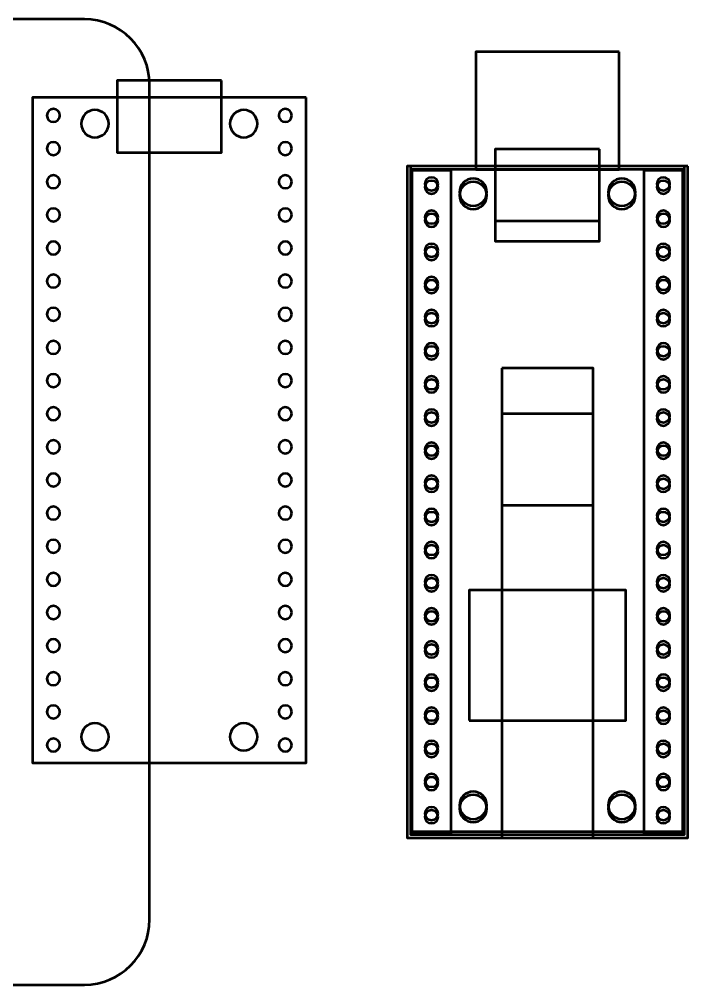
# Model space of a CAD drawing. Header units: centimetres. Extents: x -67 to 67, y -62 to 59.
# Drawn here: x 3.45 to 8.57, y -3.7 to 3.7 of the extents above; entities that cross this region are included whole.
import ezdxf

# ---------------------------------------------------------------- set-up
doc = ezdxf.new("R2010")
doc.units = ezdxf.units.CM
doc.header["$MEASUREMENT"] = 0
doc.layers.add('Layer 1', color=7, linetype='Continuous')

msp = doc.modelspace()

# ---------------------------------------------------------------- linework, layer by layer
at = {"layer": 'Layer 1', "lineweight": 53}
for points in [[(6.461, -2.54), (6.761, -2.54), (6.761, 2.54), (6.461, 2.54), (6.461, -2.54)], [(8.239, -2.54), (8.539, -2.54), (8.539, 2.54), (8.239, 2.54), (8.239, -2.54)]]:
    msp.add_lwpolyline(points, close=True, dxfattribs=at)
at = {"layer": 'Layer 1', "color": 30, "lineweight": 53}
for points in [[(7.15, -0.025), (7.85, -0.025), (7.85, 0.675), (7.15, 0.675), (7.15, -0.025)], [(6.9, -1.675), (8.1, -1.675), (8.1, -0.675), (6.9, -0.675), (6.9, -1.675)]]:
    msp.add_lwpolyline(points, close=True, dxfattribs=at)
at = {"layer": 'Layer 1', "lineweight": 53}
for points, knots in [([(-1.45, -3.2), (-1.45, -3.2), (-1.45, 3.2), (-1.45, 3.2), (-1.45, 3.2), (-1.45, 3.47614), (-1.22614, 3.7), (-0.95, 3.7), (-0.95, 3.7), (-0.95, 3.7), (3.95, 3.7), (3.95, 3.7), (3.95, 3.7), (4.22614, 3.7), (4.45, 3.47614), (4.45, 3.2), (4.45, 3.2), (4.45, 3.2), (4.45, -3.2), (4.45, -3.2), (4.45, -3.2), (4.45, -3.47614), (4.22614, -3.7), (3.95, -3.7), (3.95, -3.7), (3.95, -3.7), (-0.95, -3.7), (-0.95, -3.7), (-0.95, -3.7), (-1.22614, -3.7), (-1.45, -3.47614), (-1.45, -3.2)], [0, 0, 0, 0, 0.1111111, 0.1111111, 0.1111111, 0.1111111, 0.2222222, 0.2222222, 0.2222222, 0.2222222, 0.3333333, 0.3333333, 0.3333333, 0.3333333, 0.4444444, 0.4444444, 0.4444444, 0.4444444, 0.5555556, 0.5555556, 0.5555556, 0.5555556, 0.6666667, 0.6666667, 0.6666667, 0.6666667, 0.7777778, 0.7777778, 0.7777778, 0.7777778, 1, 1, 1, 1]), ([(8.575, 2.575), (8.575, 2.575), (8.575, -2.575), (8.575, -2.575), (8.575, -2.575), (8.575, -2.575), (6.425, -2.575), (6.425, -2.575), (6.425, -2.575), (6.425, -2.575), (6.425, 2.575), (6.425, 2.575), (6.425, 2.575), (6.425, 2.575), (8.575, 2.575), (8.575, 2.575)], [0, 0, 0, 0, 0.2, 0.2, 0.2, 0.2, 0.4, 0.4, 0.4, 0.4, 0.6, 0.6, 0.6, 0.6, 1, 1, 1, 1])]:
    msp.add_open_spline(points, degree=3, knots=knots, dxfattribs=at)
at = {"layer": 'Layer 1', "color": 4, "lineweight": 53}
for points in [[(8.05, 3.45), (8.05, 3.45), (8.05, 2.55), (8.05, 2.55), (8.05, 2.55), (8.05, 2.55), (6.95, 2.55), (6.95, 2.55), (6.95, 2.55), (6.95, 2.55), (6.95, 3.45), (6.95, 3.45), (6.95, 3.45), (6.95, 3.45), (8.05, 3.45), (8.05, 3.45)], [(8.55, 2.55), (8.55, 2.55), (8.55, -2.55), (8.55, -2.55), (8.55, -2.55), (8.55, -2.55), (6.45, -2.55), (6.45, -2.55), (6.45, -2.55), (6.45, -2.55), (6.45, 2.55), (6.45, 2.55), (6.45, 2.55), (6.45, 2.55), (8.55, 2.55), (8.55, 2.55)], [(7.9, 2.55), (7.9, 2.55), (7.9, 2), (7.9, 2), (7.9, 2), (7.9, 2), (7.1, 2), (7.1, 2), (7.1, 2), (7.1, 2), (7.1, 2.55), (7.1, 2.55), (7.1, 2.55), (7.1, 2.55), (7.9, 2.55), (7.9, 2.55)], [(6.661, 2.413), (6.661, 2.38539), (6.63861, 2.363), (6.611, 2.363), (6.611, 2.363), (6.58339, 2.363), (6.561, 2.38539), (6.561, 2.413), (6.561, 2.413), (6.561, 2.44061), (6.58339, 2.463), (6.611, 2.463), (6.611, 2.463), (6.63861, 2.463), (6.661, 2.44061), (6.661, 2.413)], [(7.035, 2.35), (7.035, 2.29201), (6.98799, 2.245), (6.93, 2.245), (6.93, 2.245), (6.87201, 2.245), (6.825, 2.29201), (6.825, 2.35), (6.825, 2.35), (6.825, 2.40799), (6.87201, 2.455), (6.93, 2.455), (6.93, 2.455), (6.98799, 2.455), (7.035, 2.40799), (7.035, 2.35)], [(8.175, 2.35), (8.175, 2.29201), (8.12799, 2.245), (8.07, 2.245), (8.07, 2.245), (8.01201, 2.245), (7.965, 2.29201), (7.965, 2.35), (7.965, 2.35), (7.965, 2.40799), (8.01201, 2.455), (8.07, 2.455), (8.07, 2.455), (8.12799, 2.455), (8.175, 2.40799), (8.175, 2.35)], [(8.439, 2.413), (8.439, 2.38539), (8.41661, 2.363), (8.389, 2.363), (8.389, 2.363), (8.36139, 2.363), (8.339, 2.38539), (8.339, 2.413), (8.339, 2.413), (8.339, 2.44061), (8.36139, 2.463), (8.389, 2.463), (8.389, 2.463), (8.41661, 2.463), (8.439, 2.44061), (8.439, 2.413)], [(6.661, 2.159), (6.661, 2.13139), (6.63861, 2.109), (6.611, 2.109), (6.611, 2.109), (6.58339, 2.109), (6.561, 2.13139), (6.561, 2.159), (6.561, 2.159), (6.561, 2.18661), (6.58339, 2.209), (6.611, 2.209), (6.611, 2.209), (6.63861, 2.209), (6.661, 2.18661), (6.661, 2.159)], [(8.439, 2.159), (8.439, 2.13139), (8.41661, 2.109), (8.389, 2.109), (8.389, 2.109), (8.36139, 2.109), (8.339, 2.13139), (8.339, 2.159), (8.339, 2.159), (8.339, 2.18661), (8.36139, 2.209), (8.389, 2.209), (8.389, 2.209), (8.41661, 2.209), (8.439, 2.18661), (8.439, 2.159)], [(6.661, 1.905), (6.661, 1.87739), (6.63861, 1.855), (6.611, 1.855), (6.611, 1.855), (6.58339, 1.855), (6.561, 1.87739), (6.561, 1.905), (6.561, 1.905), (6.561, 1.93261), (6.58339, 1.955), (6.611, 1.955), (6.611, 1.955), (6.63861, 1.955), (6.661, 1.93261), (6.661, 1.905)], [(8.439, 1.905), (8.439, 1.87739), (8.41661, 1.855), (8.389, 1.855), (8.389, 1.855), (8.36139, 1.855), (8.339, 1.87739), (8.339, 1.905), (8.339, 1.905), (8.339, 1.93261), (8.36139, 1.955), (8.389, 1.955), (8.389, 1.955), (8.41661, 1.955), (8.439, 1.93261), (8.439, 1.905)], [(6.661, 1.651), (6.661, 1.62339), (6.63861, 1.601), (6.611, 1.601), (6.611, 1.601), (6.58339, 1.601), (6.561, 1.62339), (6.561, 1.651), (6.561, 1.651), (6.561, 1.67861), (6.58339, 1.701), (6.611, 1.701), (6.611, 1.701), (6.63861, 1.701), (6.661, 1.67861), (6.661, 1.651)], [(8.439, 1.651), (8.439, 1.62339), (8.41661, 1.601), (8.389, 1.601), (8.389, 1.601), (8.36139, 1.601), (8.339, 1.62339), (8.339, 1.651), (8.339, 1.651), (8.339, 1.67861), (8.36139, 1.701), (8.389, 1.701), (8.389, 1.701), (8.41661, 1.701), (8.439, 1.67861), (8.439, 1.651)], [(6.661, 1.397), (6.661, 1.36939), (6.63861, 1.347), (6.611, 1.347), (6.611, 1.347), (6.58339, 1.347), (6.561, 1.36939), (6.561, 1.397), (6.561, 1.397), (6.561, 1.42461), (6.58339, 1.447), (6.611, 1.447), (6.611, 1.447), (6.63861, 1.447), (6.661, 1.42461), (6.661, 1.397)], [(8.439, 1.397), (8.439, 1.36939), (8.41661, 1.347), (8.389, 1.347), (8.389, 1.347), (8.36139, 1.347), (8.339, 1.36939), (8.339, 1.397), (8.339, 1.397), (8.339, 1.42461), (8.36139, 1.447), (8.389, 1.447), (8.389, 1.447), (8.41661, 1.447), (8.439, 1.42461), (8.439, 1.397)], [(6.661, 1.143), (6.661, 1.11539), (6.63861, 1.093), (6.611, 1.093), (6.611, 1.093), (6.58339, 1.093), (6.561, 1.11539), (6.561, 1.143), (6.561, 1.143), (6.561, 1.17061), (6.58339, 1.193), (6.611, 1.193), (6.611, 1.193), (6.63861, 1.193), (6.661, 1.17061), (6.661, 1.143)], [(8.439, 1.143), (8.439, 1.11539), (8.41661, 1.093), (8.389, 1.093), (8.389, 1.093), (8.36139, 1.093), (8.339, 1.11539), (8.339, 1.143), (8.339, 1.143), (8.339, 1.17061), (8.36139, 1.193), (8.389, 1.193), (8.389, 1.193), (8.41661, 1.193), (8.439, 1.17061), (8.439, 1.143)], [(6.661, 0.889), (6.661, 0.86139), (6.63861, 0.839), (6.611, 0.839), (6.611, 0.839), (6.58339, 0.839), (6.561, 0.86139), (6.561, 0.889), (6.561, 0.889), (6.561, 0.91661), (6.58339, 0.939), (6.611, 0.939), (6.611, 0.939), (6.63861, 0.939), (6.661, 0.91661), (6.661, 0.889)], [(8.439, 0.889), (8.439, 0.86139), (8.41661, 0.839), (8.389, 0.839), (8.389, 0.839), (8.36139, 0.839), (8.339, 0.86139), (8.339, 0.889), (8.339, 0.889), (8.339, 0.91661), (8.36139, 0.939), (8.389, 0.939), (8.389, 0.939), (8.41661, 0.939), (8.439, 0.91661), (8.439, 0.889)], [(6.661, 0.635), (6.661, 0.60739), (6.63861, 0.585), (6.611, 0.585), (6.611, 0.585), (6.58339, 0.585), (6.561, 0.60739), (6.561, 0.635), (6.561, 0.635), (6.561, 0.66261), (6.58339, 0.685), (6.611, 0.685), (6.611, 0.685), (6.63861, 0.685), (6.661, 0.66261), (6.661, 0.635)], [(8.439, 0.635), (8.439, 0.60739), (8.41661, 0.585), (8.389, 0.585), (8.389, 0.585), (8.36139, 0.585), (8.339, 0.60739), (8.339, 0.635), (8.339, 0.635), (8.339, 0.66261), (8.36139, 0.685), (8.389, 0.685), (8.389, 0.685), (8.41661, 0.685), (8.439, 0.66261), (8.439, 0.635)], [(6.661, 0.381), (6.661, 0.35339), (6.63861, 0.331), (6.611, 0.331), (6.611, 0.331), (6.58339, 0.331), (6.561, 0.35339), (6.561, 0.381), (6.561, 0.381), (6.561, 0.40861), (6.58339, 0.431), (6.611, 0.431), (6.611, 0.431), (6.63861, 0.431), (6.661, 0.40861), (6.661, 0.381)], [(8.439, 0.381), (8.439, 0.35339), (8.41661, 0.331), (8.389, 0.331), (8.389, 0.331), (8.36139, 0.331), (8.339, 0.35339), (8.339, 0.381), (8.339, 0.381), (8.339, 0.40861), (8.36139, 0.431), (8.389, 0.431), (8.389, 0.431), (8.41661, 0.431), (8.439, 0.40861), (8.439, 0.381)], [(6.661, 0.127), (6.661, 0.09939), (6.63861, 0.077), (6.611, 0.077), (6.611, 0.077), (6.58339, 0.077), (6.561, 0.09939), (6.561, 0.127), (6.561, 0.127), (6.561, 0.15461), (6.58339, 0.177), (6.611, 0.177), (6.611, 0.177), (6.63861, 0.177), (6.661, 0.15461), (6.661, 0.127)], [(8.439, 0.127), (8.439, 0.09939), (8.41661, 0.077), (8.389, 0.077), (8.389, 0.077), (8.36139, 0.077), (8.339, 0.09939), (8.339, 0.127), (8.339, 0.127), (8.339, 0.15461), (8.36139, 0.177), (8.389, 0.177), (8.389, 0.177), (8.41661, 0.177), (8.439, 0.15461), (8.439, 0.127)], [(6.661, -0.127), (6.661, -0.15461), (6.63861, -0.177), (6.611, -0.177), (6.611, -0.177), (6.58339, -0.177), (6.561, -0.15461), (6.561, -0.127), (6.561, -0.127), (6.561, -0.09939), (6.58339, -0.077), (6.611, -0.077), (6.611, -0.077), (6.63861, -0.077), (6.661, -0.09939), (6.661, -0.127)], [(8.439, -0.127), (8.439, -0.15461), (8.41661, -0.177), (8.389, -0.177), (8.389, -0.177), (8.36139, -0.177), (8.339, -0.15461), (8.339, -0.127), (8.339, -0.127), (8.339, -0.09939), (8.36139, -0.077), (8.389, -0.077), (8.389, -0.077), (8.41661, -0.077), (8.439, -0.09939), (8.439, -0.127)], [(6.661, -0.381), (6.661, -0.40861), (6.63861, -0.431), (6.611, -0.431), (6.611, -0.431), (6.58339, -0.431), (6.561, -0.40861), (6.561, -0.381), (6.561, -0.381), (6.561, -0.35339), (6.58339, -0.331), (6.611, -0.331), (6.611, -0.331), (6.63861, -0.331), (6.661, -0.35339), (6.661, -0.381)], [(8.439, -0.381), (8.439, -0.40861), (8.41661, -0.431), (8.389, -0.431), (8.389, -0.431), (8.36139, -0.431), (8.339, -0.40861), (8.339, -0.381), (8.339, -0.381), (8.339, -0.35339), (8.36139, -0.331), (8.389, -0.331), (8.389, -0.331), (8.41661, -0.331), (8.439, -0.35339), (8.439, -0.381)], [(6.661, -0.635), (6.661, -0.66261), (6.63861, -0.685), (6.611, -0.685), (6.611, -0.685), (6.58339, -0.685), (6.561, -0.66261), (6.561, -0.635), (6.561, -0.635), (6.561, -0.60739), (6.58339, -0.585), (6.611, -0.585), (6.611, -0.585), (6.63861, -0.585), (6.661, -0.60739), (6.661, -0.635)], [(8.439, -0.635), (8.439, -0.66261), (8.41661, -0.685), (8.389, -0.685), (8.389, -0.685), (8.36139, -0.685), (8.339, -0.66261), (8.339, -0.635), (8.339, -0.635), (8.339, -0.60739), (8.36139, -0.585), (8.389, -0.585), (8.389, -0.585), (8.41661, -0.585), (8.439, -0.60739), (8.439, -0.635)], [(6.661, -0.889), (6.661, -0.91661), (6.63861, -0.939), (6.611, -0.939), (6.611, -0.939), (6.58339, -0.939), (6.561, -0.91661), (6.561, -0.889), (6.561, -0.889), (6.561, -0.86139), (6.58339, -0.839), (6.611, -0.839), (6.611, -0.839), (6.63861, -0.839), (6.661, -0.86139), (6.661, -0.889)], [(8.439, -0.889), (8.439, -0.91661), (8.41661, -0.939), (8.389, -0.939), (8.389, -0.939), (8.36139, -0.939), (8.339, -0.91661), (8.339, -0.889), (8.339, -0.889), (8.339, -0.86139), (8.36139, -0.839), (8.389, -0.839), (8.389, -0.839), (8.41661, -0.839), (8.439, -0.86139), (8.439, -0.889)], [(6.661, -1.143), (6.661, -1.17061), (6.63861, -1.193), (6.611, -1.193), (6.611, -1.193), (6.58339, -1.193), (6.561, -1.17061), (6.561, -1.143), (6.561, -1.143), (6.561, -1.11539), (6.58339, -1.093), (6.611, -1.093), (6.611, -1.093), (6.63861, -1.093), (6.661, -1.11539), (6.661, -1.143)], [(8.439, -1.143), (8.439, -1.17061), (8.41661, -1.193), (8.389, -1.193), (8.389, -1.193), (8.36139, -1.193), (8.339, -1.17061), (8.339, -1.143), (8.339, -1.143), (8.339, -1.11539), (8.36139, -1.093), (8.389, -1.093), (8.389, -1.093), (8.41661, -1.093), (8.439, -1.11539), (8.439, -1.143)], [(6.661, -1.397), (6.661, -1.42461), (6.63861, -1.447), (6.611, -1.447), (6.611, -1.447), (6.58339, -1.447), (6.561, -1.42461), (6.561, -1.397), (6.561, -1.397), (6.561, -1.36939), (6.58339, -1.347), (6.611, -1.347), (6.611, -1.347), (6.63861, -1.347), (6.661, -1.36939), (6.661, -1.397)], [(8.439, -1.397), (8.439, -1.42461), (8.41661, -1.447), (8.389, -1.447), (8.389, -1.447), (8.36139, -1.447), (8.339, -1.42461), (8.339, -1.397), (8.339, -1.397), (8.339, -1.36939), (8.36139, -1.347), (8.389, -1.347), (8.389, -1.347), (8.41661, -1.347), (8.439, -1.36939), (8.439, -1.397)], [(6.661, -1.651), (6.661, -1.67861), (6.63861, -1.701), (6.611, -1.701), (6.611, -1.701), (6.58339, -1.701), (6.561, -1.67861), (6.561, -1.651), (6.561, -1.651), (6.561, -1.62339), (6.58339, -1.601), (6.611, -1.601), (6.611, -1.601), (6.63861, -1.601), (6.661, -1.62339), (6.661, -1.651)], [(8.439, -1.651), (8.439, -1.67861), (8.41661, -1.701), (8.389, -1.701), (8.389, -1.701), (8.36139, -1.701), (8.339, -1.67861), (8.339, -1.651), (8.339, -1.651), (8.339, -1.62339), (8.36139, -1.601), (8.389, -1.601), (8.389, -1.601), (8.41661, -1.601), (8.439, -1.62339), (8.439, -1.651)], [(6.661, -1.905), (6.661, -1.93261), (6.63861, -1.955), (6.611, -1.955), (6.611, -1.955), (6.58339, -1.955), (6.561, -1.93261), (6.561, -1.905), (6.561, -1.905), (6.561, -1.87739), (6.58339, -1.855), (6.611, -1.855), (6.611, -1.855), (6.63861, -1.855), (6.661, -1.87739), (6.661, -1.905)], [(8.439, -1.905), (8.439, -1.93261), (8.41661, -1.955), (8.389, -1.955), (8.389, -1.955), (8.36139, -1.955), (8.339, -1.93261), (8.339, -1.905), (8.339, -1.905), (8.339, -1.87739), (8.36139, -1.855), (8.389, -1.855), (8.389, -1.855), (8.41661, -1.855), (8.439, -1.87739), (8.439, -1.905)], [(6.661, -2.159), (6.661, -2.18661), (6.63861, -2.209), (6.611, -2.209), (6.611, -2.209), (6.58339, -2.209), (6.561, -2.18661), (6.561, -2.159), (6.561, -2.159), (6.561, -2.13139), (6.58339, -2.109), (6.611, -2.109), (6.611, -2.109), (6.63861, -2.109), (6.661, -2.13139), (6.661, -2.159)], [(8.439, -2.159), (8.439, -2.18661), (8.41661, -2.209), (8.389, -2.209), (8.389, -2.209), (8.36139, -2.209), (8.339, -2.18661), (8.339, -2.159), (8.339, -2.159), (8.339, -2.13139), (8.36139, -2.109), (8.389, -2.109), (8.389, -2.109), (8.41661, -2.109), (8.439, -2.13139), (8.439, -2.159)], [(7.035, -2.35), (7.035, -2.40799), (6.98799, -2.455), (6.93, -2.455), (6.93, -2.455), (6.87201, -2.455), (6.825, -2.40799), (6.825, -2.35), (6.825, -2.35), (6.825, -2.29201), (6.87201, -2.245), (6.93, -2.245), (6.93, -2.245), (6.98799, -2.245), (7.035, -2.29201), (7.035, -2.35)], [(8.175, -2.35), (8.175, -2.40799), (8.12799, -2.455), (8.07, -2.455), (8.07, -2.455), (8.01201, -2.455), (7.965, -2.40799), (7.965, -2.35), (7.965, -2.35), (7.965, -2.29201), (8.01201, -2.245), (8.07, -2.245), (8.07, -2.245), (8.12799, -2.245), (8.175, -2.29201), (8.175, -2.35)], [(6.661, -2.413), (6.661, -2.44061), (6.63861, -2.463), (6.611, -2.463), (6.611, -2.463), (6.58339, -2.463), (6.561, -2.44061), (6.561, -2.413), (6.561, -2.413), (6.561, -2.38539), (6.58339, -2.363), (6.611, -2.363), (6.611, -2.363), (6.63861, -2.363), (6.661, -2.38539), (6.661, -2.413)], [(8.439, -2.413), (8.439, -2.44061), (8.41661, -2.463), (8.389, -2.463), (8.389, -2.463), (8.36139, -2.463), (8.339, -2.44061), (8.339, -2.413), (8.339, -2.413), (8.339, -2.38539), (8.36139, -2.363), (8.389, -2.363), (8.389, -2.363), (8.41661, -2.363), (8.439, -2.38539), (8.439, -2.413)]]:
    msp.add_open_spline(points, degree=3, knots=[0, 0, 0, 0, 0.2, 0.2, 0.2, 0.2, 0.4, 0.4, 0.4, 0.4, 0.6, 0.6, 0.6, 0.6, 1, 1, 1, 1], dxfattribs=at)
at = {"layer": 'Layer 1', "color": 30, "lineweight": 53}
for points in [[(5.00092, 3.23), (5.00092, 3.23), (5.00092, 2.68), (5.00092, 2.68), (5.00092, 2.68), (5.00092, 2.68), (4.20092, 2.68), (4.20092, 2.68), (4.20092, 2.68), (4.20092, 2.68), (4.20092, 3.23), (4.20092, 3.23), (4.20092, 3.23), (4.20092, 3.23), (5.00092, 3.23), (5.00092, 3.23)], [(5.65092, 3.1), (5.65092, 3.1), (5.65092, -2), (5.65092, -2), (5.65092, -2), (5.65092, -2), (3.55092, -2), (3.55092, -2), (3.55092, -2), (3.55092, -2), (3.55092, 3.1), (3.55092, 3.1), (3.55092, 3.1), (3.55092, 3.1), (5.65092, 3.1), (5.65092, 3.1)], [(3.76192, 2.963), (3.76192, 2.93539), (3.73953, 2.913), (3.71192, 2.913), (3.71192, 2.913), (3.68431, 2.913), (3.66192, 2.93539), (3.66192, 2.963), (3.66192, 2.963), (3.66192, 2.99061), (3.68431, 3.013), (3.71192, 3.013), (3.71192, 3.013), (3.73953, 3.013), (3.76192, 2.99061), (3.76192, 2.963)], [(4.13592, 2.9), (4.13592, 2.84201), (4.08891, 2.795), (4.03092, 2.795), (4.03092, 2.795), (3.97293, 2.795), (3.92592, 2.84201), (3.92592, 2.9), (3.92592, 2.9), (3.92592, 2.95799), (3.97293, 3.005), (4.03092, 3.005), (4.03092, 3.005), (4.08891, 3.005), (4.13592, 2.95799), (4.13592, 2.9)], [(5.27592, 2.9), (5.27592, 2.84201), (5.22891, 2.795), (5.17092, 2.795), (5.17092, 2.795), (5.11293, 2.795), (5.06592, 2.84201), (5.06592, 2.9), (5.06592, 2.9), (5.06592, 2.95799), (5.11293, 3.005), (5.17092, 3.005), (5.17092, 3.005), (5.22891, 3.005), (5.27592, 2.95799), (5.27592, 2.9)], [(5.53992, 2.963), (5.53992, 2.93539), (5.51753, 2.913), (5.48992, 2.913), (5.48992, 2.913), (5.46231, 2.913), (5.43992, 2.93539), (5.43992, 2.963), (5.43992, 2.963), (5.43992, 2.99061), (5.46231, 3.013), (5.48992, 3.013), (5.48992, 3.013), (5.51753, 3.013), (5.53992, 2.99061), (5.53992, 2.963)], [(3.76192, 2.709), (3.76192, 2.68139), (3.73953, 2.659), (3.71192, 2.659), (3.71192, 2.659), (3.68431, 2.659), (3.66192, 2.68139), (3.66192, 2.709), (3.66192, 2.709), (3.66192, 2.73661), (3.68431, 2.759), (3.71192, 2.759), (3.71192, 2.759), (3.73953, 2.759), (3.76192, 2.73661), (3.76192, 2.709)], [(5.53992, 2.709), (5.53992, 2.68139), (5.51753, 2.659), (5.48992, 2.659), (5.48992, 2.659), (5.46231, 2.659), (5.43992, 2.68139), (5.43992, 2.709), (5.43992, 2.709), (5.43992, 2.73661), (5.46231, 2.759), (5.48992, 2.759), (5.48992, 2.759), (5.51753, 2.759), (5.53992, 2.73661), (5.53992, 2.709)], [(7.9, 2.705), (7.9, 2.705), (7.9, 2.155), (7.9, 2.155), (7.9, 2.155), (7.9, 2.155), (7.1, 2.155), (7.1, 2.155), (7.1, 2.155), (7.1, 2.155), (7.1, 2.705), (7.1, 2.705), (7.1, 2.705), (7.1, 2.705), (7.9, 2.705), (7.9, 2.705)], [(8.55, 2.575), (8.55, 2.575), (8.55, -2.525), (8.55, -2.525), (8.55, -2.525), (8.55, -2.525), (6.45, -2.525), (6.45, -2.525), (6.45, -2.525), (6.45, -2.525), (6.45, 2.575), (6.45, 2.575), (6.45, 2.575), (6.45, 2.575), (8.55, 2.575), (8.55, 2.575)], [(3.76192, 2.455), (3.76192, 2.42739), (3.73953, 2.405), (3.71192, 2.405), (3.71192, 2.405), (3.68431, 2.405), (3.66192, 2.42739), (3.66192, 2.455), (3.66192, 2.455), (3.66192, 2.48261), (3.68431, 2.505), (3.71192, 2.505), (3.71192, 2.505), (3.73953, 2.505), (3.76192, 2.48261), (3.76192, 2.455)], [(5.53992, 2.455), (5.53992, 2.42739), (5.51753, 2.405), (5.48992, 2.405), (5.48992, 2.405), (5.46231, 2.405), (5.43992, 2.42739), (5.43992, 2.455), (5.43992, 2.455), (5.43992, 2.48261), (5.46231, 2.505), (5.48992, 2.505), (5.48992, 2.505), (5.51753, 2.505), (5.53992, 2.48261), (5.53992, 2.455)], [(6.661, 2.438), (6.661, 2.41039), (6.63861, 2.388), (6.611, 2.388), (6.611, 2.388), (6.58339, 2.388), (6.561, 2.41039), (6.561, 2.438), (6.561, 2.438), (6.561, 2.46561), (6.58339, 2.488), (6.611, 2.488), (6.611, 2.488), (6.63861, 2.488), (6.661, 2.46561), (6.661, 2.438)], [(7.035, 2.375), (7.035, 2.31701), (6.98799, 2.27), (6.93, 2.27), (6.93, 2.27), (6.87201, 2.27), (6.825, 2.31701), (6.825, 2.375), (6.825, 2.375), (6.825, 2.43299), (6.87201, 2.48), (6.93, 2.48), (6.93, 2.48), (6.98799, 2.48), (7.035, 2.43299), (7.035, 2.375)], [(8.175, 2.375), (8.175, 2.31701), (8.12799, 2.27), (8.07, 2.27), (8.07, 2.27), (8.01201, 2.27), (7.965, 2.31701), (7.965, 2.375), (7.965, 2.375), (7.965, 2.43299), (8.01201, 2.48), (8.07, 2.48), (8.07, 2.48), (8.12799, 2.48), (8.175, 2.43299), (8.175, 2.375)], [(8.439, 2.438), (8.439, 2.41039), (8.41661, 2.388), (8.389, 2.388), (8.389, 2.388), (8.36139, 2.388), (8.339, 2.41039), (8.339, 2.438), (8.339, 2.438), (8.339, 2.46561), (8.36139, 2.488), (8.389, 2.488), (8.389, 2.488), (8.41661, 2.488), (8.439, 2.46561), (8.439, 2.438)], [(3.76192, 2.201), (3.76192, 2.17339), (3.73953, 2.151), (3.71192, 2.151), (3.71192, 2.151), (3.68431, 2.151), (3.66192, 2.17339), (3.66192, 2.201), (3.66192, 2.201), (3.66192, 2.22861), (3.68431, 2.251), (3.71192, 2.251), (3.71192, 2.251), (3.73953, 2.251), (3.76192, 2.22861), (3.76192, 2.201)], [(5.53992, 2.201), (5.53992, 2.17339), (5.51753, 2.151), (5.48992, 2.151), (5.48992, 2.151), (5.46231, 2.151), (5.43992, 2.17339), (5.43992, 2.201), (5.43992, 2.201), (5.43992, 2.22861), (5.46231, 2.251), (5.48992, 2.251), (5.48992, 2.251), (5.51753, 2.251), (5.53992, 2.22861), (5.53992, 2.201)], [(6.661, 2.184), (6.661, 2.15639), (6.63861, 2.134), (6.611, 2.134), (6.611, 2.134), (6.58339, 2.134), (6.561, 2.15639), (6.561, 2.184), (6.561, 2.184), (6.561, 2.21161), (6.58339, 2.234), (6.611, 2.234), (6.611, 2.234), (6.63861, 2.234), (6.661, 2.21161), (6.661, 2.184)], [(8.439, 2.184), (8.439, 2.15639), (8.41661, 2.134), (8.389, 2.134), (8.389, 2.134), (8.36139, 2.134), (8.339, 2.15639), (8.339, 2.184), (8.339, 2.184), (8.339, 2.21161), (8.36139, 2.234), (8.389, 2.234), (8.389, 2.234), (8.41661, 2.234), (8.439, 2.21161), (8.439, 2.184)], [(3.76192, 1.947), (3.76192, 1.91939), (3.73953, 1.897), (3.71192, 1.897), (3.71192, 1.897), (3.68431, 1.897), (3.66192, 1.91939), (3.66192, 1.947), (3.66192, 1.947), (3.66192, 1.97461), (3.68431, 1.997), (3.71192, 1.997), (3.71192, 1.997), (3.73953, 1.997), (3.76192, 1.97461), (3.76192, 1.947)], [(5.53992, 1.947), (5.53992, 1.91939), (5.51753, 1.897), (5.48992, 1.897), (5.48992, 1.897), (5.46231, 1.897), (5.43992, 1.91939), (5.43992, 1.947), (5.43992, 1.947), (5.43992, 1.97461), (5.46231, 1.997), (5.48992, 1.997), (5.48992, 1.997), (5.51753, 1.997), (5.53992, 1.97461), (5.53992, 1.947)], [(6.661, 1.93), (6.661, 1.90239), (6.63861, 1.88), (6.611, 1.88), (6.611, 1.88), (6.58339, 1.88), (6.561, 1.90239), (6.561, 1.93), (6.561, 1.93), (6.561, 1.95761), (6.58339, 1.98), (6.611, 1.98), (6.611, 1.98), (6.63861, 1.98), (6.661, 1.95761), (6.661, 1.93)], [(8.439, 1.93), (8.439, 1.90239), (8.41661, 1.88), (8.389, 1.88), (8.389, 1.88), (8.36139, 1.88), (8.339, 1.90239), (8.339, 1.93), (8.339, 1.93), (8.339, 1.95761), (8.36139, 1.98), (8.389, 1.98), (8.389, 1.98), (8.41661, 1.98), (8.439, 1.95761), (8.439, 1.93)], [(3.76192, 1.693), (3.76192, 1.66539), (3.73953, 1.643), (3.71192, 1.643), (3.71192, 1.643), (3.68431, 1.643), (3.66192, 1.66539), (3.66192, 1.693), (3.66192, 1.693), (3.66192, 1.72061), (3.68431, 1.743), (3.71192, 1.743), (3.71192, 1.743), (3.73953, 1.743), (3.76192, 1.72061), (3.76192, 1.693)], [(5.53992, 1.693), (5.53992, 1.66539), (5.51753, 1.643), (5.48992, 1.643), (5.48992, 1.643), (5.46231, 1.643), (5.43992, 1.66539), (5.43992, 1.693), (5.43992, 1.693), (5.43992, 1.72061), (5.46231, 1.743), (5.48992, 1.743), (5.48992, 1.743), (5.51753, 1.743), (5.53992, 1.72061), (5.53992, 1.693)], [(6.661, 1.676), (6.661, 1.64839), (6.63861, 1.626), (6.611, 1.626), (6.611, 1.626), (6.58339, 1.626), (6.561, 1.64839), (6.561, 1.676), (6.561, 1.676), (6.561, 1.70361), (6.58339, 1.726), (6.611, 1.726), (6.611, 1.726), (6.63861, 1.726), (6.661, 1.70361), (6.661, 1.676)], [(8.439, 1.676), (8.439, 1.64839), (8.41661, 1.626), (8.389, 1.626), (8.389, 1.626), (8.36139, 1.626), (8.339, 1.64839), (8.339, 1.676), (8.339, 1.676), (8.339, 1.70361), (8.36139, 1.726), (8.389, 1.726), (8.389, 1.726), (8.41661, 1.726), (8.439, 1.70361), (8.439, 1.676)], [(3.76192, 1.439), (3.76192, 1.41139), (3.73953, 1.389), (3.71192, 1.389), (3.71192, 1.389), (3.68431, 1.389), (3.66192, 1.41139), (3.66192, 1.439), (3.66192, 1.439), (3.66192, 1.46661), (3.68431, 1.489), (3.71192, 1.489), (3.71192, 1.489), (3.73953, 1.489), (3.76192, 1.46661), (3.76192, 1.439)], [(5.53992, 1.439), (5.53992, 1.41139), (5.51753, 1.389), (5.48992, 1.389), (5.48992, 1.389), (5.46231, 1.389), (5.43992, 1.41139), (5.43992, 1.439), (5.43992, 1.439), (5.43992, 1.46661), (5.46231, 1.489), (5.48992, 1.489), (5.48992, 1.489), (5.51753, 1.489), (5.53992, 1.46661), (5.53992, 1.439)], [(6.661, 1.422), (6.661, 1.39439), (6.63861, 1.372), (6.611, 1.372), (6.611, 1.372), (6.58339, 1.372), (6.561, 1.39439), (6.561, 1.422), (6.561, 1.422), (6.561, 1.44961), (6.58339, 1.472), (6.611, 1.472), (6.611, 1.472), (6.63861, 1.472), (6.661, 1.44961), (6.661, 1.422)], [(8.439, 1.422), (8.439, 1.39439), (8.41661, 1.372), (8.389, 1.372), (8.389, 1.372), (8.36139, 1.372), (8.339, 1.39439), (8.339, 1.422), (8.339, 1.422), (8.339, 1.44961), (8.36139, 1.472), (8.389, 1.472), (8.389, 1.472), (8.41661, 1.472), (8.439, 1.44961), (8.439, 1.422)], [(3.76192, 1.185), (3.76192, 1.15739), (3.73953, 1.135), (3.71192, 1.135), (3.71192, 1.135), (3.68431, 1.135), (3.66192, 1.15739), (3.66192, 1.185), (3.66192, 1.185), (3.66192, 1.21261), (3.68431, 1.235), (3.71192, 1.235), (3.71192, 1.235), (3.73953, 1.235), (3.76192, 1.21261), (3.76192, 1.185)], [(5.53992, 1.185), (5.53992, 1.15739), (5.51753, 1.135), (5.48992, 1.135), (5.48992, 1.135), (5.46231, 1.135), (5.43992, 1.15739), (5.43992, 1.185), (5.43992, 1.185), (5.43992, 1.21261), (5.46231, 1.235), (5.48992, 1.235), (5.48992, 1.235), (5.51753, 1.235), (5.53992, 1.21261), (5.53992, 1.185)], [(6.661, 1.168), (6.661, 1.14039), (6.63861, 1.118), (6.611, 1.118), (6.611, 1.118), (6.58339, 1.118), (6.561, 1.14039), (6.561, 1.168), (6.561, 1.168), (6.561, 1.19561), (6.58339, 1.218), (6.611, 1.218), (6.611, 1.218), (6.63861, 1.218), (6.661, 1.19561), (6.661, 1.168)], [(8.439, 1.168), (8.439, 1.14039), (8.41661, 1.118), (8.389, 1.118), (8.389, 1.118), (8.36139, 1.118), (8.339, 1.14039), (8.339, 1.168), (8.339, 1.168), (8.339, 1.19561), (8.36139, 1.218), (8.389, 1.218), (8.389, 1.218), (8.41661, 1.218), (8.439, 1.19561), (8.439, 1.168)], [(3.76192, 0.931), (3.76192, 0.90339), (3.73953, 0.881), (3.71192, 0.881), (3.71192, 0.881), (3.68431, 0.881), (3.66192, 0.90339), (3.66192, 0.931), (3.66192, 0.931), (3.66192, 0.95861), (3.68431, 0.981), (3.71192, 0.981), (3.71192, 0.981), (3.73953, 0.981), (3.76192, 0.95861), (3.76192, 0.931)], [(5.53992, 0.931), (5.53992, 0.90339), (5.51753, 0.881), (5.48992, 0.881), (5.48992, 0.881), (5.46231, 0.881), (5.43992, 0.90339), (5.43992, 0.931), (5.43992, 0.931), (5.43992, 0.95861), (5.46231, 0.981), (5.48992, 0.981), (5.48992, 0.981), (5.51753, 0.981), (5.53992, 0.95861), (5.53992, 0.931)], [(6.661, 0.914), (6.661, 0.88639), (6.63861, 0.864), (6.611, 0.864), (6.611, 0.864), (6.58339, 0.864), (6.561, 0.88639), (6.561, 0.914), (6.561, 0.914), (6.561, 0.94161), (6.58339, 0.964), (6.611, 0.964), (6.611, 0.964), (6.63861, 0.964), (6.661, 0.94161), (6.661, 0.914)], [(7.15, 1.025), (7.15, 1.025), (7.85, 1.025), (7.85, 1.025), (7.85, 1.025), (7.85, 1.025), (7.85, -2.575), (7.85, -2.575), (7.85, -2.575), (7.85, -2.575), (7.15, -2.575), (7.15, -2.575), (7.15, -2.575), (7.15, -2.575), (7.15, 1.025), (7.15, 1.025)], [(8.439, 0.914), (8.439, 0.88639), (8.41661, 0.864), (8.389, 0.864), (8.389, 0.864), (8.36139, 0.864), (8.339, 0.88639), (8.339, 0.914), (8.339, 0.914), (8.339, 0.94161), (8.36139, 0.964), (8.389, 0.964), (8.389, 0.964), (8.41661, 0.964), (8.439, 0.94161), (8.439, 0.914)], [(3.76192, 0.677), (3.76192, 0.64939), (3.73953, 0.627), (3.71192, 0.627), (3.71192, 0.627), (3.68431, 0.627), (3.66192, 0.64939), (3.66192, 0.677), (3.66192, 0.677), (3.66192, 0.70461), (3.68431, 0.727), (3.71192, 0.727), (3.71192, 0.727), (3.73953, 0.727), (3.76192, 0.70461), (3.76192, 0.677)], [(5.53992, 0.677), (5.53992, 0.64939), (5.51753, 0.627), (5.48992, 0.627), (5.48992, 0.627), (5.46231, 0.627), (5.43992, 0.64939), (5.43992, 0.677), (5.43992, 0.677), (5.43992, 0.70461), (5.46231, 0.727), (5.48992, 0.727), (5.48992, 0.727), (5.51753, 0.727), (5.53992, 0.70461), (5.53992, 0.677)], [(6.661, 0.66), (6.661, 0.63239), (6.63861, 0.61), (6.611, 0.61), (6.611, 0.61), (6.58339, 0.61), (6.561, 0.63239), (6.561, 0.66), (6.561, 0.66), (6.561, 0.68761), (6.58339, 0.71), (6.611, 0.71), (6.611, 0.71), (6.63861, 0.71), (6.661, 0.68761), (6.661, 0.66)], [(8.439, 0.66), (8.439, 0.63239), (8.41661, 0.61), (8.389, 0.61), (8.389, 0.61), (8.36139, 0.61), (8.339, 0.63239), (8.339, 0.66), (8.339, 0.66), (8.339, 0.68761), (8.36139, 0.71), (8.389, 0.71), (8.389, 0.71), (8.41661, 0.71), (8.439, 0.68761), (8.439, 0.66)], [(3.76192, 0.423), (3.76192, 0.39539), (3.73953, 0.373), (3.71192, 0.373), (3.71192, 0.373), (3.68431, 0.373), (3.66192, 0.39539), (3.66192, 0.423), (3.66192, 0.423), (3.66192, 0.45061), (3.68431, 0.473), (3.71192, 0.473), (3.71192, 0.473), (3.73953, 0.473), (3.76192, 0.45061), (3.76192, 0.423)], [(5.53992, 0.423), (5.53992, 0.39539), (5.51753, 0.373), (5.48992, 0.373), (5.48992, 0.373), (5.46231, 0.373), (5.43992, 0.39539), (5.43992, 0.423), (5.43992, 0.423), (5.43992, 0.45061), (5.46231, 0.473), (5.48992, 0.473), (5.48992, 0.473), (5.51753, 0.473), (5.53992, 0.45061), (5.53992, 0.423)], [(6.661, 0.406), (6.661, 0.37839), (6.63861, 0.356), (6.611, 0.356), (6.611, 0.356), (6.58339, 0.356), (6.561, 0.37839), (6.561, 0.406), (6.561, 0.406), (6.561, 0.43361), (6.58339, 0.456), (6.611, 0.456), (6.611, 0.456), (6.63861, 0.456), (6.661, 0.43361), (6.661, 0.406)], [(8.439, 0.406), (8.439, 0.37839), (8.41661, 0.356), (8.389, 0.356), (8.389, 0.356), (8.36139, 0.356), (8.339, 0.37839), (8.339, 0.406), (8.339, 0.406), (8.339, 0.43361), (8.36139, 0.456), (8.389, 0.456), (8.389, 0.456), (8.41661, 0.456), (8.439, 0.43361), (8.439, 0.406)], [(3.76192, 0.169), (3.76192, 0.14139), (3.73953, 0.119), (3.71192, 0.119), (3.71192, 0.119), (3.68431, 0.119), (3.66192, 0.14139), (3.66192, 0.169), (3.66192, 0.169), (3.66192, 0.19661), (3.68431, 0.219), (3.71192, 0.219), (3.71192, 0.219), (3.73953, 0.219), (3.76192, 0.19661), (3.76192, 0.169)], [(5.53992, 0.169), (5.53992, 0.14139), (5.51753, 0.119), (5.48992, 0.119), (5.48992, 0.119), (5.46231, 0.119), (5.43992, 0.14139), (5.43992, 0.169), (5.43992, 0.169), (5.43992, 0.19661), (5.46231, 0.219), (5.48992, 0.219), (5.48992, 0.219), (5.51753, 0.219), (5.53992, 0.19661), (5.53992, 0.169)], [(6.661, 0.152), (6.661, 0.12439), (6.63861, 0.102), (6.611, 0.102), (6.611, 0.102), (6.58339, 0.102), (6.561, 0.12439), (6.561, 0.152), (6.561, 0.152), (6.561, 0.17961), (6.58339, 0.202), (6.611, 0.202), (6.611, 0.202), (6.63861, 0.202), (6.661, 0.17961), (6.661, 0.152)], [(8.439, 0.152), (8.439, 0.12439), (8.41661, 0.102), (8.389, 0.102), (8.389, 0.102), (8.36139, 0.102), (8.339, 0.12439), (8.339, 0.152), (8.339, 0.152), (8.339, 0.17961), (8.36139, 0.202), (8.389, 0.202), (8.389, 0.202), (8.41661, 0.202), (8.439, 0.17961), (8.439, 0.152)], [(3.76192, -0.085), (3.76192, -0.11261), (3.73953, -0.135), (3.71192, -0.135), (3.71192, -0.135), (3.68431, -0.135), (3.66192, -0.11261), (3.66192, -0.085), (3.66192, -0.085), (3.66192, -0.05739), (3.68431, -0.035), (3.71192, -0.035), (3.71192, -0.035), (3.73953, -0.035), (3.76192, -0.05739), (3.76192, -0.085)], [(5.53992, -0.085), (5.53992, -0.11261), (5.51753, -0.135), (5.48992, -0.135), (5.48992, -0.135), (5.46231, -0.135), (5.43992, -0.11261), (5.43992, -0.085), (5.43992, -0.085), (5.43992, -0.05739), (5.46231, -0.035), (5.48992, -0.035), (5.48992, -0.035), (5.51753, -0.035), (5.53992, -0.05739), (5.53992, -0.085)], [(6.661, -0.102), (6.661, -0.12961), (6.63861, -0.152), (6.611, -0.152), (6.611, -0.152), (6.58339, -0.152), (6.561, -0.12961), (6.561, -0.102), (6.561, -0.102), (6.561, -0.07439), (6.58339, -0.052), (6.611, -0.052), (6.611, -0.052), (6.63861, -0.052), (6.661, -0.07439), (6.661, -0.102)], [(8.439, -0.102), (8.439, -0.12961), (8.41661, -0.152), (8.389, -0.152), (8.389, -0.152), (8.36139, -0.152), (8.339, -0.12961), (8.339, -0.102), (8.339, -0.102), (8.339, -0.07439), (8.36139, -0.052), (8.389, -0.052), (8.389, -0.052), (8.41661, -0.052), (8.439, -0.07439), (8.439, -0.102)], [(3.76192, -0.339), (3.76192, -0.36661), (3.73953, -0.389), (3.71192, -0.389), (3.71192, -0.389), (3.68431, -0.389), (3.66192, -0.36661), (3.66192, -0.339), (3.66192, -0.339), (3.66192, -0.31139), (3.68431, -0.289), (3.71192, -0.289), (3.71192, -0.289), (3.73953, -0.289), (3.76192, -0.31139), (3.76192, -0.339)], [(5.53992, -0.339), (5.53992, -0.36661), (5.51753, -0.389), (5.48992, -0.389), (5.48992, -0.389), (5.46231, -0.389), (5.43992, -0.36661), (5.43992, -0.339), (5.43992, -0.339), (5.43992, -0.31139), (5.46231, -0.289), (5.48992, -0.289), (5.48992, -0.289), (5.51753, -0.289), (5.53992, -0.31139), (5.53992, -0.339)], [(6.661, -0.356), (6.661, -0.38361), (6.63861, -0.406), (6.611, -0.406), (6.611, -0.406), (6.58339, -0.406), (6.561, -0.38361), (6.561, -0.356), (6.561, -0.356), (6.561, -0.32839), (6.58339, -0.306), (6.611, -0.306), (6.611, -0.306), (6.63861, -0.306), (6.661, -0.32839), (6.661, -0.356)], [(8.439, -0.356), (8.439, -0.38361), (8.41661, -0.406), (8.389, -0.406), (8.389, -0.406), (8.36139, -0.406), (8.339, -0.38361), (8.339, -0.356), (8.339, -0.356), (8.339, -0.32839), (8.36139, -0.306), (8.389, -0.306), (8.389, -0.306), (8.41661, -0.306), (8.439, -0.32839), (8.439, -0.356)], [(3.76192, -0.593), (3.76192, -0.62061), (3.73953, -0.643), (3.71192, -0.643), (3.71192, -0.643), (3.68431, -0.643), (3.66192, -0.62061), (3.66192, -0.593), (3.66192, -0.593), (3.66192, -0.56539), (3.68431, -0.543), (3.71192, -0.543), (3.71192, -0.543), (3.73953, -0.543), (3.76192, -0.56539), (3.76192, -0.593)], [(5.53992, -0.593), (5.53992, -0.62061), (5.51753, -0.643), (5.48992, -0.643), (5.48992, -0.643), (5.46231, -0.643), (5.43992, -0.62061), (5.43992, -0.593), (5.43992, -0.593), (5.43992, -0.56539), (5.46231, -0.543), (5.48992, -0.543), (5.48992, -0.543), (5.51753, -0.543), (5.53992, -0.56539), (5.53992, -0.593)], [(6.661, -0.61), (6.661, -0.63761), (6.63861, -0.66), (6.611, -0.66), (6.611, -0.66), (6.58339, -0.66), (6.561, -0.63761), (6.561, -0.61), (6.561, -0.61), (6.561, -0.58239), (6.58339, -0.56), (6.611, -0.56), (6.611, -0.56), (6.63861, -0.56), (6.661, -0.58239), (6.661, -0.61)], [(8.439, -0.61), (8.439, -0.63761), (8.41661, -0.66), (8.389, -0.66), (8.389, -0.66), (8.36139, -0.66), (8.339, -0.63761), (8.339, -0.61), (8.339, -0.61), (8.339, -0.58239), (8.36139, -0.56), (8.389, -0.56), (8.389, -0.56), (8.41661, -0.56), (8.439, -0.58239), (8.439, -0.61)], [(3.76192, -0.847), (3.76192, -0.87461), (3.73953, -0.897), (3.71192, -0.897), (3.71192, -0.897), (3.68431, -0.897), (3.66192, -0.87461), (3.66192, -0.847), (3.66192, -0.847), (3.66192, -0.81939), (3.68431, -0.797), (3.71192, -0.797), (3.71192, -0.797), (3.73953, -0.797), (3.76192, -0.81939), (3.76192, -0.847)], [(5.53992, -0.847), (5.53992, -0.87461), (5.51753, -0.897), (5.48992, -0.897), (5.48992, -0.897), (5.46231, -0.897), (5.43992, -0.87461), (5.43992, -0.847), (5.43992, -0.847), (5.43992, -0.81939), (5.46231, -0.797), (5.48992, -0.797), (5.48992, -0.797), (5.51753, -0.797), (5.53992, -0.81939), (5.53992, -0.847)], [(6.661, -0.864), (6.661, -0.89161), (6.63861, -0.914), (6.611, -0.914), (6.611, -0.914), (6.58339, -0.914), (6.561, -0.89161), (6.561, -0.864), (6.561, -0.864), (6.561, -0.83639), (6.58339, -0.814), (6.611, -0.814), (6.611, -0.814), (6.63861, -0.814), (6.661, -0.83639), (6.661, -0.864)], [(8.439, -0.864), (8.439, -0.89161), (8.41661, -0.914), (8.389, -0.914), (8.389, -0.914), (8.36139, -0.914), (8.339, -0.89161), (8.339, -0.864), (8.339, -0.864), (8.339, -0.83639), (8.36139, -0.814), (8.389, -0.814), (8.389, -0.814), (8.41661, -0.814), (8.439, -0.83639), (8.439, -0.864)], [(3.76192, -1.101), (3.76192, -1.12861), (3.73953, -1.151), (3.71192, -1.151), (3.71192, -1.151), (3.68431, -1.151), (3.66192, -1.12861), (3.66192, -1.101), (3.66192, -1.101), (3.66192, -1.07339), (3.68431, -1.051), (3.71192, -1.051), (3.71192, -1.051), (3.73953, -1.051), (3.76192, -1.07339), (3.76192, -1.101)], [(5.53992, -1.101), (5.53992, -1.12861), (5.51753, -1.151), (5.48992, -1.151), (5.48992, -1.151), (5.46231, -1.151), (5.43992, -1.12861), (5.43992, -1.101), (5.43992, -1.101), (5.43992, -1.07339), (5.46231, -1.051), (5.48992, -1.051), (5.48992, -1.051), (5.51753, -1.051), (5.53992, -1.07339), (5.53992, -1.101)], [(6.661, -1.118), (6.661, -1.14561), (6.63861, -1.168), (6.611, -1.168), (6.611, -1.168), (6.58339, -1.168), (6.561, -1.14561), (6.561, -1.118), (6.561, -1.118), (6.561, -1.09039), (6.58339, -1.068), (6.611, -1.068), (6.611, -1.068), (6.63861, -1.068), (6.661, -1.09039), (6.661, -1.118)], [(8.439, -1.118), (8.439, -1.14561), (8.41661, -1.168), (8.389, -1.168), (8.389, -1.168), (8.36139, -1.168), (8.339, -1.14561), (8.339, -1.118), (8.339, -1.118), (8.339, -1.09039), (8.36139, -1.068), (8.389, -1.068), (8.389, -1.068), (8.41661, -1.068), (8.439, -1.09039), (8.439, -1.118)], [(3.76192, -1.355), (3.76192, -1.38261), (3.73953, -1.405), (3.71192, -1.405), (3.71192, -1.405), (3.68431, -1.405), (3.66192, -1.38261), (3.66192, -1.355), (3.66192, -1.355), (3.66192, -1.32739), (3.68431, -1.305), (3.71192, -1.305), (3.71192, -1.305), (3.73953, -1.305), (3.76192, -1.32739), (3.76192, -1.355)], [(5.53992, -1.355), (5.53992, -1.38261), (5.51753, -1.405), (5.48992, -1.405), (5.48992, -1.405), (5.46231, -1.405), (5.43992, -1.38261), (5.43992, -1.355), (5.43992, -1.355), (5.43992, -1.32739), (5.46231, -1.305), (5.48992, -1.305), (5.48992, -1.305), (5.51753, -1.305), (5.53992, -1.32739), (5.53992, -1.355)], [(6.661, -1.372), (6.661, -1.39961), (6.63861, -1.422), (6.611, -1.422), (6.611, -1.422), (6.58339, -1.422), (6.561, -1.39961), (6.561, -1.372), (6.561, -1.372), (6.561, -1.34439), (6.58339, -1.322), (6.611, -1.322), (6.611, -1.322), (6.63861, -1.322), (6.661, -1.34439), (6.661, -1.372)], [(8.439, -1.372), (8.439, -1.39961), (8.41661, -1.422), (8.389, -1.422), (8.389, -1.422), (8.36139, -1.422), (8.339, -1.39961), (8.339, -1.372), (8.339, -1.372), (8.339, -1.34439), (8.36139, -1.322), (8.389, -1.322), (8.389, -1.322), (8.41661, -1.322), (8.439, -1.34439), (8.439, -1.372)], [(3.76192, -1.609), (3.76192, -1.63661), (3.73953, -1.659), (3.71192, -1.659), (3.71192, -1.659), (3.68431, -1.659), (3.66192, -1.63661), (3.66192, -1.609), (3.66192, -1.609), (3.66192, -1.58139), (3.68431, -1.559), (3.71192, -1.559), (3.71192, -1.559), (3.73953, -1.559), (3.76192, -1.58139), (3.76192, -1.609)], [(5.53992, -1.609), (5.53992, -1.63661), (5.51753, -1.659), (5.48992, -1.659), (5.48992, -1.659), (5.46231, -1.659), (5.43992, -1.63661), (5.43992, -1.609), (5.43992, -1.609), (5.43992, -1.58139), (5.46231, -1.559), (5.48992, -1.559), (5.48992, -1.559), (5.51753, -1.559), (5.53992, -1.58139), (5.53992, -1.609)], [(6.661, -1.626), (6.661, -1.65361), (6.63861, -1.676), (6.611, -1.676), (6.611, -1.676), (6.58339, -1.676), (6.561, -1.65361), (6.561, -1.626), (6.561, -1.626), (6.561, -1.59839), (6.58339, -1.576), (6.611, -1.576), (6.611, -1.576), (6.63861, -1.576), (6.661, -1.59839), (6.661, -1.626)], [(8.439, -1.626), (8.439, -1.65361), (8.41661, -1.676), (8.389, -1.676), (8.389, -1.676), (8.36139, -1.676), (8.339, -1.65361), (8.339, -1.626), (8.339, -1.626), (8.339, -1.59839), (8.36139, -1.576), (8.389, -1.576), (8.389, -1.576), (8.41661, -1.576), (8.439, -1.59839), (8.439, -1.626)], [(4.13592, -1.8), (4.13592, -1.85799), (4.08891, -1.905), (4.03092, -1.905), (4.03092, -1.905), (3.97293, -1.905), (3.92592, -1.85799), (3.92592, -1.8), (3.92592, -1.8), (3.92592, -1.74201), (3.97293, -1.695), (4.03092, -1.695), (4.03092, -1.695), (4.08891, -1.695), (4.13592, -1.74201), (4.13592, -1.8)], [(5.27592, -1.8), (5.27592, -1.85799), (5.22891, -1.905), (5.17092, -1.905), (5.17092, -1.905), (5.11293, -1.905), (5.06592, -1.85799), (5.06592, -1.8), (5.06592, -1.8), (5.06592, -1.74201), (5.11293, -1.695), (5.17092, -1.695), (5.17092, -1.695), (5.22891, -1.695), (5.27592, -1.74201), (5.27592, -1.8)], [(3.76192, -1.863), (3.76192, -1.89061), (3.73953, -1.913), (3.71192, -1.913), (3.71192, -1.913), (3.68431, -1.913), (3.66192, -1.89061), (3.66192, -1.863), (3.66192, -1.863), (3.66192, -1.83539), (3.68431, -1.813), (3.71192, -1.813), (3.71192, -1.813), (3.73953, -1.813), (3.76192, -1.83539), (3.76192, -1.863)], [(5.53992, -1.863), (5.53992, -1.89061), (5.51753, -1.913), (5.48992, -1.913), (5.48992, -1.913), (5.46231, -1.913), (5.43992, -1.89061), (5.43992, -1.863), (5.43992, -1.863), (5.43992, -1.83539), (5.46231, -1.813), (5.48992, -1.813), (5.48992, -1.813), (5.51753, -1.813), (5.53992, -1.83539), (5.53992, -1.863)], [(6.661, -1.88), (6.661, -1.90761), (6.63861, -1.93), (6.611, -1.93), (6.611, -1.93), (6.58339, -1.93), (6.561, -1.90761), (6.561, -1.88), (6.561, -1.88), (6.561, -1.85239), (6.58339, -1.83), (6.611, -1.83), (6.611, -1.83), (6.63861, -1.83), (6.661, -1.85239), (6.661, -1.88)], [(8.439, -1.88), (8.439, -1.90761), (8.41661, -1.93), (8.389, -1.93), (8.389, -1.93), (8.36139, -1.93), (8.339, -1.90761), (8.339, -1.88), (8.339, -1.88), (8.339, -1.85239), (8.36139, -1.83), (8.389, -1.83), (8.389, -1.83), (8.41661, -1.83), (8.439, -1.85239), (8.439, -1.88)], [(6.661, -2.134), (6.661, -2.16161), (6.63861, -2.184), (6.611, -2.184), (6.611, -2.184), (6.58339, -2.184), (6.561, -2.16161), (6.561, -2.134), (6.561, -2.134), (6.561, -2.10639), (6.58339, -2.084), (6.611, -2.084), (6.611, -2.084), (6.63861, -2.084), (6.661, -2.10639), (6.661, -2.134)], [(8.439, -2.134), (8.439, -2.16161), (8.41661, -2.184), (8.389, -2.184), (8.389, -2.184), (8.36139, -2.184), (8.339, -2.16161), (8.339, -2.134), (8.339, -2.134), (8.339, -2.10639), (8.36139, -2.084), (8.389, -2.084), (8.389, -2.084), (8.41661, -2.084), (8.439, -2.10639), (8.439, -2.134)], [(7.035, -2.325), (7.035, -2.38299), (6.98799, -2.43), (6.93, -2.43), (6.93, -2.43), (6.87201, -2.43), (6.825, -2.38299), (6.825, -2.325), (6.825, -2.325), (6.825, -2.26701), (6.87201, -2.22), (6.93, -2.22), (6.93, -2.22), (6.98799, -2.22), (7.035, -2.26701), (7.035, -2.325)], [(8.175, -2.325), (8.175, -2.38299), (8.12799, -2.43), (8.07, -2.43), (8.07, -2.43), (8.01201, -2.43), (7.965, -2.38299), (7.965, -2.325), (7.965, -2.325), (7.965, -2.26701), (8.01201, -2.22), (8.07, -2.22), (8.07, -2.22), (8.12799, -2.22), (8.175, -2.26701), (8.175, -2.325)], [(6.661, -2.388), (6.661, -2.41561), (6.63861, -2.438), (6.611, -2.438), (6.611, -2.438), (6.58339, -2.438), (6.561, -2.41561), (6.561, -2.388), (6.561, -2.388), (6.561, -2.36039), (6.58339, -2.338), (6.611, -2.338), (6.611, -2.338), (6.63861, -2.338), (6.661, -2.36039), (6.661, -2.388)], [(8.439, -2.388), (8.439, -2.41561), (8.41661, -2.438), (8.389, -2.438), (8.389, -2.438), (8.36139, -2.438), (8.339, -2.41561), (8.339, -2.388), (8.339, -2.388), (8.339, -2.36039), (8.36139, -2.338), (8.389, -2.338), (8.389, -2.338), (8.41661, -2.338), (8.439, -2.36039), (8.439, -2.388)]]:
    msp.add_open_spline(points, degree=3, knots=[0, 0, 0, 0, 0.2, 0.2, 0.2, 0.2, 0.4, 0.4, 0.4, 0.4, 0.6, 0.6, 0.6, 0.6, 1, 1, 1, 1], dxfattribs=at)

doc.saveas('drawing.dxf')
